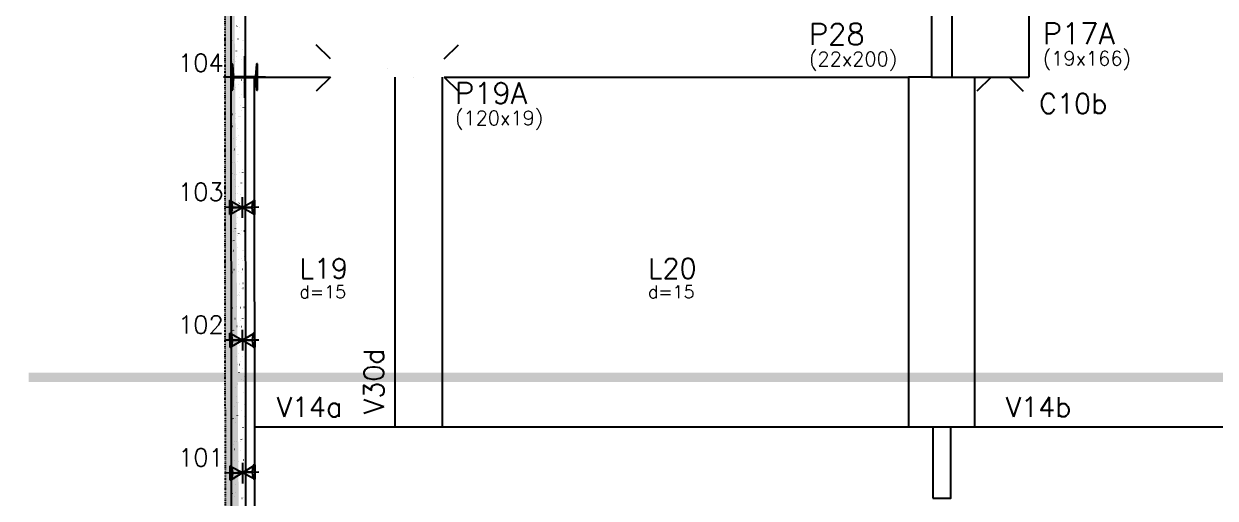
# Model space of a CAD drawing. Extents: x -40810 to 33675, y -2018 to 21213.
# Drawn here: x -6904 to -5647, y 10849 to 11349 of the extents above; entities that cross this region are included whole.
import ezdxf

# ---------------------------------------------------------------- set-up
doc = ezdxf.new("R2010")
doc.units = 0
doc.linetypes.add('ESTILO_TQS_0003', pattern=[1.5, 0.5, -0.4, 0.1, -0.5])
doc.layers.get('0').update_dxf_attribs({"color": 1, "lineweight": 9})
for name, color, linetype in [('1', 5, 'Continuous'), ('10', 7, 'Continuous'), ('12', 3, 'Continuous'), ('13', 7, 'Continuous'), ('133', 176, 'Continuous'), ('19', 5, 'Continuous'), ('24', 5, 'ESTILO_TQS_0003'), ('242', 3, 'Continuous'), ('4', 2, 'Continuous'), ('49', 20, 'Continuous'), ('51', 6, 'Continuous'), ('52', 21, 'Continuous'), ('6', 6, 'Continuous'), ('8', 5, 'Continuous'), ('9', 3, 'Continuous'), ('STEPHANIE', 6, 'Continuous')]:
    doc.layers.add(name, color=color, linetype=linetype)
doc.styles.get("Standard").update_dxf_attribs({"font": 'romans.shx', "width": 0.8})

# ---------------------------------------------------------------- blocks, each defined once
blk = doc.blocks.new('_H9EFD498501-010')
for p, q in [((189.32874, 3130.630084), (189.32874, 3130.630084)), ((189.32874, 3130.630084), (189.32874, 3130.630084)), ((189.32874, 3130.630084), (189.32874, 3130.630084)), ((196.295713, 3133.755308), (196.34137, 3133.81481)), ((198.978852, 3132.103629), (198.988641, 3132.177987)), ((189.338385, 3124.688342), (189.338385, 3124.688342)), ((189.348966, 3118.169773), (189.348966, 3118.169773)), ((189.348966, 3118.169773), (189.348966, 3118.169773)), ((189.349657, 3117.744163), (189.349657, 3117.744163)), ((190.040689, 3125.603602), (190.086346, 3125.663104)), ((191.541591, 3118.265505), (191.616519, 3118.268776)), ((191.789964, 3118.285166), (191.863187, 3118.301399)), ((197.388064, 3120.020395), (197.397853, 3120.094753)), ((201.656954, 3118.707151), (201.731883, 3118.710423)), ((203.530169, 3118.788938), (203.605098, 3118.792209)), ((195.723855, 3107.379473), (195.733645, 3107.453831)), ((201.876744, 3109.40296), (201.922401, 3109.462462)), ((189.370574, 3104.858243), (189.370574, 3104.858243)), ((189.370574, 3104.858243), (189.370574, 3104.858243)), ((189.370574, 3104.858243), (189.370574, 3104.858243)), ((189.381598, 3098.067063), (189.381598, 3098.067063)), ((189.381598, 3098.067063), (189.381598, 3098.067063)), ((189.381598, 3098.067063), (189.381598, 3098.067063)), ((189.389613, 3093.129413), (189.389613, 3093.129413)), ((189.389613, 3093.129413), (189.389613, 3093.129413)), ((189.48084, 3093.248303), (189.526497, 3093.307804)), ((190.369138, 3098.11018), (190.444066, 3098.113451)), ((191.877838, 3096.372131), (191.923495, 3096.431633)), ((192.242353, 3098.191966), (192.317282, 3098.195238)), ((192.867848, 3092.743012), (192.941071, 3092.759245)), ((194.235856, 3096.077001), (194.245646, 3096.15136)), ((195.621721, 3101.251255), (195.667378, 3101.310756)), ((201.08393, 3098.577998), (201.158859, 3098.581269)), ((189.391491, 3091.972322), (189.391491, 3091.972322)), ((192.645068, 3083.993767), (192.654858, 3084.068125)), ((189.412408, 3079.086402), (189.412408, 3079.086402)), ((189.412408, 3079.086402), (189.412408, 3079.086402)), ((189.414229, 3077.964353), (189.414229, 3077.964353)), ((189.414229, 3077.964353), (189.414229, 3077.964353)), ((189.562625, 3079.119704), (189.635847, 3079.135937)), ((189.796114, 3077.981026), (189.871042, 3077.984298)), ((190.98086, 3071.352845), (190.990649, 3071.427203)), ((195.061871, 3068.895955), (195.107528, 3068.955456)), ((197.458869, 3072.019784), (197.504526, 3072.079285)), ((199.911477, 3078.422673), (199.986406, 3078.425944)), ((201.202752, 3076.898907), (201.248409, 3076.958408)), ((201.784692, 3078.504459), (201.859621, 3078.507731)), ((203.197667, 3074.109314), (203.207457, 3074.183672)), ((189.433324, 3066.200481), (189.433324, 3066.200481)), ((189.433324, 3066.200481), (189.433324, 3066.200481)), ((189.433324, 3066.200481), (189.433324, 3066.200481)), ((189.44084, 3061.570485), (189.44084, 3061.570485)), ((189.44084, 3061.570485), (189.44084, 3061.570485)), ((189.443911, 3059.678562), (189.443911, 3059.678562)), ((189.443911, 3059.678562), (189.443911, 3059.678562)), ((189.443911, 3059.678562), (189.443911, 3059.678562)), ((189.44686, 3057.861643), (189.44686, 3057.861643)), ((189.492861, 3060.050374), (189.50265, 3060.124732)), ((190.284623, 3066.389209), (190.357845, 3066.405442)), ((190.496876, 3057.907488), (190.571805, 3057.910759)), ((193.945733, 3067.200858), (194.018955, 3067.217091)), ((199.338453, 3058.293519), (199.413382, 3058.296791)), ((201.533458, 3061.468392), (201.543248, 3061.54275)), ((189.454241, 3053.314561), (189.454241, 3053.314561)), ((189.454241, 3053.314561), (189.454241, 3053.314561)), ((190.640509, 3053.57755), (190.713731, 3053.593783)), ((200.04546, 3050.16592), (200.055249, 3050.240279)), ((200.642902, 3044.543607), (200.688559, 3044.603108)), ((203.0399, 3047.667436), (203.085558, 3047.726937)), ((189.475158, 3040.42864), (189.475158, 3040.42864)), ((189.475158, 3040.42864), (189.475158, 3040.42864)), ((189.475158, 3040.42864), (189.475158, 3040.42864)), ((189.479492, 3037.758933), (189.479492, 3037.758933)), ((189.479492, 3037.758933), (189.479492, 3037.758933)), ((189.479492, 3037.758933), (189.479492, 3037.758933)), ((189.492068, 3030.011556), (189.492068, 3030.011556)), ((189.492068, 3030.011556), (189.492068, 3030.011556)), ((189.492068, 3030.011556), (189.492068, 3030.011556)), ((190.643996, 3031.512778), (190.689653, 3031.57228)), ((191.362507, 3040.847055), (191.435729, 3040.863288)), ((194.387879, 3036.391901), (194.433536, 3036.451403)), ((195.023617, 3041.658704), (195.096839, 3041.674937)), ((198.166, 3038.138194), (198.240929, 3038.141466)), ((198.454672, 3038.082686), (198.464461, 3038.157044)), ((200.039215, 3038.219981), (200.114144, 3038.223252)), ((189.496075, 3027.54272), (189.496075, 3027.54272)), ((189.496075, 3027.54272), (189.496075, 3027.54272)), ((189.512123, 3017.656223), (189.512123, 3017.656223)), ((189.512123, 3017.656223), (189.512123, 3017.656223)), ((191.718393, 3028.035396), (191.791616, 3028.051629)), ((196.790463, 3025.441764), (196.800252, 3025.516122)), ((197.592976, 3018.009041), (197.667904, 3018.012312)), ((189.516992, 3014.656799), (189.516992, 3014.656799)), ((189.516992, 3014.656799), (189.516992, 3014.656799)), ((189.516992, 3014.656799), (189.516992, 3014.656799)), ((192.440391, 3015.304901), (192.513613, 3015.321134)), ((195.302464, 3014.139292), (195.312254, 3014.213651)), ((196.101501, 3016.116549), (196.174723, 3016.132782)), ((196.225027, 3007.16043), (196.270684, 3007.219932)), ((199.96891, 3012.039553), (200.014567, 3012.099055)), ((189.537909, 3001.770878), (189.537909, 3001.770878)), ((189.537909, 3001.770878), (189.537909, 3001.770878)), ((189.543295, 2998.452627), (189.543295, 2998.452627)), ((189.543295, 2998.452627), (189.543295, 2998.452627)), ((189.544755, 2997.553513), (189.544755, 2997.553513)), ((189.544755, 2997.553513), (189.544755, 2997.553513)), ((189.544755, 2997.553513), (189.544755, 2997.553513)), ((192.796277, 3002.493241), (192.8695, 3002.509474)), ((193.711676, 3002.056058), (193.721466, 3002.130417)), ((193.828029, 3004.036601), (193.873686, 3004.096103)), ((196.420523, 2997.853716), (196.495452, 2997.856987)), ((198.293738, 2997.935502), (198.368667, 2997.938773)), ((189.558826, 2988.884958), (189.558826, 2988.884958)), ((189.558826, 2988.884958), (189.558826, 2988.884958)), ((189.558826, 2988.884958), (189.558826, 2988.884958)), ((192.047467, 2989.415136), (192.057257, 2989.489495)), ((193.518275, 2989.762747), (193.591497, 2989.77898)), ((197.179385, 2990.574395), (197.252607, 2990.590628)), ((199.40906, 2979.684253), (199.454717, 2979.743755)), ((201.806058, 2982.808082), (201.851716, 2982.867584)), ((202.600066, 2979.530683), (202.609856, 2979.605041)), ((189.577386, 2977.450803), (189.577386, 2977.450803)), ((189.577386, 2977.450803), (189.577386, 2977.450803)), ((189.579742, 2975.999037), (189.579742, 2975.999037)), ((189.579742, 2975.999037), (189.579742, 2975.999037)), ((189.588286, 2970.735799), (189.588286, 2970.735799)), ((189.588286, 2970.735799), (189.588286, 2970.735799)), ((189.588286, 2970.735799), (189.588286, 2970.735799)), ((189.594523, 2966.893699), (189.594523, 2966.893699)), ((190.559469, 2978.112665), (190.569258, 2978.187023)), ((193.154037, 2971.532548), (193.199694, 2971.592049)), ((193.874162, 2976.951087), (193.947384, 2976.96732)), ((195.847499, 2977.724562), (195.922427, 2977.727834)), ((201.112068, 2968.228211), (201.121857, 2968.30257)), ((189.600659, 2963.113117), (189.600659, 2963.113117)), ((189.600659, 2963.113117), (189.600659, 2963.113117)), ((189.600659, 2963.113117), (189.600659, 2963.113117)), ((189.610017, 2957.348093), (189.610017, 2957.348093)), ((189.610017, 2957.348093), (189.610017, 2957.348093)), ((189.610017, 2957.348093), (189.610017, 2957.348093)), ((194.596159, 2964.220593), (194.669381, 2964.236825)), ((194.675046, 2957.569237), (194.749974, 2957.572509)), ((196.548261, 2957.651023), (196.62319, 2957.654295)), ((198.257269, 2965.032241), (198.330491, 2965.048474)), ((199.52128, 2956.144977), (199.531069, 2956.219336)), ((189.621576, 2950.227196), (189.621576, 2950.227196)), ((189.621576, 2950.227196), (189.621576, 2950.227196)), ((194.952046, 2951.408933), (195.025268, 2951.425166)), ((194.991185, 2942.301077), (195.036842, 2942.360578)), ((197.857071, 2943.504055), (197.86686, 2943.578414)), ((198.735068, 2947.1802), (198.780725, 2947.239701)), ((189.642493, 2937.341276), (189.642493, 2937.341276)), ((189.642493, 2937.341276), (189.642493, 2937.341276)), ((189.642493, 2937.341276), (189.642493, 2937.341276)), ((189.642649, 2937.245383), (189.642649, 2937.245383)), ((189.642649, 2937.245383), (189.642649, 2937.245383)), ((189.64575, 2935.33477), (189.64575, 2935.33477)), ((189.64575, 2935.33477), (189.64575, 2935.33477)), ((192.594187, 2939.177248), (192.639844, 2939.23675)), ((194.102022, 2937.440084), (194.17695, 2937.443355)), ((195.674043, 2938.678438), (195.747266, 2938.694671)), ((196.369072, 2932.201584), (196.378862, 2932.275942)), ((199.335153, 2939.490087), (199.408376, 2939.50632)), ((204.217385, 2937.88173), (204.236198, 2937.882551)), ((189.66341, 2924.455355), (189.66341, 2924.455355)), ((189.66341, 2924.455355), (189.66341, 2924.455355)), ((189.67528, 2917.142673), (189.67528, 2917.142673)), ((189.67528, 2917.142673), (189.67528, 2917.142673)), ((189.67528, 2917.142673), (189.67528, 2917.142673)), ((192.929569, 2917.284759), (193.004497, 2917.28803)), ((194.778284, 2920.11835), (194.788074, 2920.192708)), ((194.802784, 2917.366545), (194.877713, 2917.369816)), ((196.02993, 2925.866779), (196.103152, 2925.883012)), ((200.572217, 2917.948729), (200.617874, 2918.00823)), ((203.644361, 2917.752577), (203.71929, 2917.755848)), ((189.684327, 2911.569435), (189.684327, 2911.569435)), ((189.684327, 2911.569435), (189.684327, 2911.569435)), ((189.684327, 2911.569435), (189.684327, 2911.569435)), ((191.920195, 2906.673195), (191.965852, 2906.732696)), ((193.114075, 2907.477428), (193.123865, 2907.551786)), ((196.751928, 2913.136284), (196.82515, 2913.152517)), ((198.175218, 2914.8249), (198.220876, 2914.884402)), ((200.413038, 2913.947933), (200.48626, 2913.964166)), ((189.696978, 2903.775842), (189.696978, 2903.775842)), ((189.705244, 2898.683514), (189.705244, 2898.683514)), ((189.705244, 2898.683514), (189.705244, 2898.683514)), ((189.707912, 2897.039963), (189.707912, 2897.039963)), ((189.707912, 2897.039963), (189.707912, 2897.039963)), ((191.626077, 2896.174956), (191.635866, 2896.249314)), ((192.356545, 2897.155605), (192.431473, 2897.158877)), ((197.107814, 2900.324625), (197.181036, 2900.340858)), ((202.471908, 2897.597251), (202.546837, 2897.600523)), ((203.666674, 2897.592974), (203.676464, 2897.667332)), ((189.726161, 2885.797594), (189.726161, 2885.797594)), ((189.726161, 2885.797594), (189.726161, 2885.797594)), ((189.726161, 2885.797594), (189.726161, 2885.797594)), ((189.732661, 2881.793035), (189.732661, 2881.793035)), ((189.732661, 2881.793035), (189.732661, 2881.793035)), ((190.035289, 2884.091722), (190.045078, 2884.16608)), ((197.501226, 2882.320847), (197.546883, 2882.380348)), ((197.829812, 2887.59413), (197.903034, 2887.610363)), ((201.490922, 2888.405778), (201.564144, 2888.422011)), ((202.178676, 2886.290503), (202.188465, 2886.364861)), ((203.75625, 2890.472552), (203.801907, 2890.532054)), ((189.740543, 2876.937253), (189.740543, 2876.937253)), ((189.740543, 2876.937253), (189.740543, 2876.937253)), ((189.740543, 2876.937253), (189.740543, 2876.937253)), ((189.747077, 2872.911673), (189.747077, 2872.911673)), ((189.747077, 2872.911673), (189.747077, 2872.911673)), ((189.748205, 2872.216913), (189.748205, 2872.216913)), ((189.748205, 2872.216913), (189.748205, 2872.216913)), ((191.184092, 2877.00028), (191.25902, 2877.003552)), ((191.360345, 2874.317895), (191.406002, 2874.377396)), ((193.057307, 2877.082066), (193.132236, 2877.085338)), ((193.757343, 2877.441723), (193.803, 2877.501225)), ((198.185698, 2874.78247), (198.25892, 2874.798703)), ((200.587888, 2874.207268), (200.597677, 2874.281627)), ((201.898884, 2877.468098), (201.973813, 2877.471369)), ((189.767994, 2860.025753), (189.767994, 2860.025753)), ((189.767994, 2860.025753), (189.767994, 2860.025753)), ((189.767994, 2860.025753), (189.767994, 2860.025753)), ((189.773174, 2856.834543), (189.773174, 2856.834543)), ((189.773174, 2856.834543), (189.773174, 2856.834543)), ((190.611068, 2856.871127), (190.685996, 2856.874398)), ((198.907696, 2862.051976), (198.980918, 2862.068209)), ((198.923679, 2861.566346), (198.933468, 2861.640705)), ((200.726431, 2857.312773), (200.80136, 2857.316044)), ((202.568806, 2862.863624), (202.642028, 2862.879857)), ((202.599646, 2857.394559), (202.674575, 2857.397831)), ((203.082257, 2857.968499), (203.127914, 2858.028)), ((189.788911, 2847.139832), (189.788911, 2847.139832)), ((189.788911, 2847.139832), (189.788911, 2847.139832)), ((190.686353, 2841.813841), (190.73201, 2841.873343)), ((196.941376, 2849.965547), (196.987034, 2850.025048)), ((197.43568, 2850.263875), (197.44547, 2850.338233)), ((199.263582, 2849.240316), (199.336805, 2849.256549)), ((199.338375, 2853.089376), (199.384032, 2853.148877)), ((189.799433, 2840.657984), (189.799433, 2840.657984)), ((189.805806, 2836.731833), (189.805806, 2836.731833)), ((189.809828, 2834.253912), (189.809828, 2834.253912)), ((189.809828, 2834.253912), (189.809828, 2834.253912)), ((189.809828, 2834.253912), (189.809828, 2834.253912)), ((191.31183, 2836.797588), (191.386759, 2836.800859)), ((195.844892, 2838.180641), (195.854682, 2838.254999)), ((199.98558, 2836.509821), (200.058802, 2836.526054)), ((200.153407, 2837.183619), (200.228336, 2837.186891)), ((203.64669, 2837.32147), (203.719912, 2837.337703)), ((189.830745, 2821.367991), (189.830745, 2821.367991)), ((189.830745, 2821.367991), (189.830745, 2821.367991)), ((189.838437, 2816.629123), (189.838437, 2816.629123)), ((189.838437, 2816.629123), (189.838437, 2816.629123)), ((189.838437, 2816.629123), (189.838437, 2816.629123)), ((194.180683, 2825.539719), (194.190473, 2825.614077)), ((196.267384, 2817.461493), (196.313041, 2817.520995)), ((198.980954, 2817.028294), (199.055883, 2817.031566)), ((200.341467, 2823.698162), (200.414689, 2823.714395)), ((200.854169, 2817.110081), (200.929098, 2817.113352)), ((202.522408, 2825.613199), (202.568065, 2825.6727)), ((189.85066, 2809.099056), (189.85066, 2809.099056)), ((189.85066, 2809.099056), (189.85066, 2809.099056)), ((189.851662, 2808.48207), (189.851662, 2808.48207)), ((189.851662, 2808.48207), (189.851662, 2808.48207)), ((189.851662, 2808.48207), (189.851662, 2808.48207)), ((190.126503, 2809.458541), (190.17216, 2809.518043)), ((192.523501, 2812.58237), (192.569158, 2812.641872)), ((192.692685, 2814.237247), (192.702474, 2814.311606)), ((201.063464, 2810.967667), (201.136686, 2810.9839)), ((203.245283, 2804.352794), (203.255073, 2804.427152)), ((189.871068, 2796.526414), (189.871068, 2796.526414)), ((189.871068, 2796.526414), (189.871068, 2796.526414)), ((189.872579, 2795.59615), (189.872579, 2795.59615)), ((189.872579, 2795.59615), (189.872579, 2795.59615)), ((189.877036, 2792.850271), (189.877036, 2792.850271)), ((189.877036, 2792.850271), (189.877036, 2792.850271)), ((191.101897, 2802.154013), (191.111686, 2802.228372)), ((198.40793, 2796.899141), (198.482859, 2796.902412)), ((201.419351, 2798.156008), (201.492573, 2798.172241)), ((201.654495, 2792.26956), (201.664285, 2792.343918)), ((201.848415, 2793.109145), (201.894073, 2793.168647)), ((189.893495, 2782.710229), (189.893495, 2782.710229)), ((189.893495, 2782.710229), (189.893495, 2782.710229)), ((189.893495, 2782.710229), (189.893495, 2782.710229)), ((195.707535, 2785.106193), (195.753192, 2785.165695)), ((198.104533, 2788.230022), (198.15019, 2788.289524)), ((199.990286, 2779.628638), (200.000076, 2779.702996)), ((202.141348, 2785.425513), (202.214571, 2785.441746)), ((189.901888, 2777.540127), (189.901888, 2777.540127)), ((189.901888, 2777.540127), (189.901888, 2777.540127)), ((189.9037, 2776.423704), (189.9037, 2776.423704)), ((189.9037, 2776.423704), (189.9037, 2776.423704)), ((189.9037, 2776.423704), (189.9037, 2776.423704)), ((189.914412, 2769.824309), (189.914412, 2769.824309)), ((189.914412, 2769.824309), (189.914412, 2769.824309)), ((197.235477, 2776.743816), (197.310406, 2776.747087)), ((198.502288, 2768.326166), (198.512077, 2768.400525)), ((199.108692, 2776.825602), (199.183621, 2776.828874)), ((202.497235, 2772.613853), (202.570457, 2772.630086)), ((189.935329, 2756.938388), (189.935329, 2756.938388)), ((189.935329, 2756.938388), (189.935329, 2756.938388)), ((189.935329, 2756.938388), (189.935329, 2756.938388)), ((189.936331, 2756.320994), (189.936331, 2756.320994)), ((189.936331, 2756.320994), (189.936331, 2756.320994)), ((196.662453, 2756.614662), (196.737381, 2756.617934)), ((196.9115, 2756.242932), (196.921289, 2756.31729)), ((201.288566, 2760.753845), (201.334223, 2760.813347)), ((203.219232, 2759.883359), (203.292455, 2759.899592)), ((203.685564, 2763.877674), (203.731221, 2763.937176)), ((189.953115, 2745.981198), (189.953115, 2745.981198)), ((189.953115, 2745.981198), (189.953115, 2745.981198)), ((189.953115, 2745.981198), (189.953115, 2745.981198)), ((189.956246, 2744.052468), (189.956246, 2744.052468)), ((190.395123, 2744.149764), (190.468345, 2744.165997)), ((191.289659, 2747.723017), (191.335317, 2747.782518)), ((195.033542, 2752.60214), (195.079199, 2752.661641)), ((195.247291, 2743.60201), (195.25708, 2743.676368)), ((203.575119, 2747.071699), (203.648341, 2747.087932)), ((189.968963, 2736.218284), (189.968963, 2736.218284)), ((189.968963, 2736.218284), (189.968963, 2736.218284)), ((189.968963, 2736.218284), (189.968963, 2736.218284)), ((189.977163, 2731.166547), (189.977163, 2731.166547)), ((189.977163, 2731.166547), (189.977163, 2731.166547)), ((189.977163, 2731.166547), (189.977163, 2731.166547)), ((193.759292, 2732.299539), (193.769082, 2732.373897)), ((195.49, 2736.459337), (195.564929, 2736.462609)), ((197.363215, 2736.541124), (197.438144, 2736.544395)), ((200.614574, 2728.249792), (200.660231, 2728.309293)), ((204.297117, 2734.341205), (204.370339, 2734.357438)), ((189.99808, 2718.280627), (189.99808, 2718.280627)), ((190.001594, 2716.115574), (190.001594, 2716.115574)), ((190.001594, 2716.115574), (190.001594, 2716.115574)), ((191.473007, 2718.60761), (191.546229, 2718.623843)), ((192.168504, 2720.216304), (192.178294, 2720.290663)), ((194.473693, 2720.24684), (194.51935, 2720.306342)), ((194.916976, 2716.330184), (194.991904, 2716.333455)), ((196.870691, 2723.370669), (196.916348, 2723.43017)), ((204.311891, 2722.415085), (204.321681, 2722.489444)), ((190.004343, 2714.42227), (190.004343, 2714.42227)), ((190.004343, 2714.42227), (190.004343, 2714.42227)), ((190.018997, 2705.394706), (190.018997, 2705.394706)), ((190.018997, 2705.394706), (190.018997, 2705.394706)), ((190.018997, 2705.394706), (190.018997, 2705.394706)), ((190.021411, 2703.907508), (190.021411, 2703.907508)), ((190.504295, 2707.575382), (190.514085, 2707.649741)), ((202.721103, 2710.331851), (202.730893, 2710.406209)), ((190.034225, 2696.012864), (190.034225, 2696.012864)), ((190.034225, 2696.012864), (190.034225, 2696.012864)), ((190.034225, 2696.012864), (190.034225, 2696.012864)), ((190.039913, 2692.508786), (190.039913, 2692.508786)), ((192.550891, 2693.065456), (192.624113, 2693.081689)), ((193.744523, 2696.174859), (193.819451, 2696.17813)), ((195.617738, 2696.256645), (195.692667, 2696.259917)), ((200.054724, 2695.894492), (200.100381, 2695.953994)), ((201.056894, 2697.690929), (201.066684, 2697.765287)), ((202.451722, 2699.018321), (202.497379, 2699.077822)), ((204.459315, 2696.642677), (204.534244, 2696.645948)), ((190.05557, 2682.863341), (190.05557, 2682.863341)), ((190.05557, 2682.863341), (190.05557, 2682.863341)), ((190.05557, 2682.863341), (190.05557, 2682.863341)), ((190.055817, 2682.863663), (190.101475, 2682.923165)), ((190.06083, 2679.622865), (190.06083, 2679.622865)), ((190.06083, 2679.622865), (190.06083, 2679.622865)), ((190.06083, 2679.622865), (190.06083, 2679.622865)), ((193.7997, 2687.742787), (193.845357, 2687.802288)), ((199.568896, 2686.388458), (199.578685, 2686.462816)), ((190.066857, 2675.910154), (190.066857, 2675.910154)), ((190.066857, 2675.910154), (190.066857, 2675.910154)), ((190.081747, 2666.736945), (190.081747, 2666.736945)), ((193.171499, 2676.045705), (193.246427, 2676.048977)), ((193.628775, 2667.523302), (193.701998, 2667.539535)), ((197.978108, 2674.305223), (197.987897, 2674.379582)), ((203.286862, 2676.487352), (203.361791, 2676.490623)), ((190.099488, 2655.807444), (190.099488, 2655.807444)), ((190.099488, 2655.807444), (190.099488, 2655.807444)), ((190.099488, 2655.807444), (190.099488, 2655.807444)), ((190.102664, 2653.851024), (190.102664, 2653.851024)), ((190.102664, 2653.851024), (190.102664, 2653.851024)), ((190.323552, 2653.899994), (190.396774, 2653.916227)), ((191.999046, 2655.89038), (192.073974, 2655.893652)), ((193.239851, 2655.387487), (193.285508, 2655.446988)), ((193.872261, 2655.972167), (193.94719, 2655.975438)), ((195.636849, 2658.511316), (195.682506, 2658.570817)), ((196.313899, 2661.664301), (196.323688, 2661.73866)), ((199.380732, 2663.390439), (199.426389, 2663.44994)), ((202.713838, 2656.358198), (202.788767, 2656.36147)), ((190.106798, 2651.304413), (190.106798, 2651.304413)), ((190.106798, 2651.304413), (190.106798, 2651.304413)), ((190.123581, 2640.965104), (190.123581, 2640.965104)), ((190.123581, 2640.965104), (190.123581, 2640.965104)), ((190.123581, 2640.965104), (190.123581, 2640.965104)), ((191.04555, 2641.169499), (191.118772, 2641.185732)), ((194.70666, 2641.981148), (194.779882, 2641.997381)), ((194.8259, 2650.36183), (194.83569, 2650.436188)), ((193.235112, 2638.278596), (193.244902, 2638.352954)), ((201.541385, 2636.202873), (201.616314, 2636.206145)), ((203.4146, 2636.284659), (203.489529, 2636.287931))]:
    blk.add_line(p, q)

msp = doc.modelspace()

# ---------------------------------------------------------------- linework, layer by layer
at = {"layer": '1'}
for p, q in [((-6660.246, 10057.113), (-6660.951, 11292.613)), ((-6660.951, 11292.613), (-6580.753, 11292.613))]:
    msp.add_line(p, q, dxfattribs=at)
for points in [[(-5843.753, 11492.613), (-5843.753, 11292.613)], [(-6512.753, 11292.613), (-6512.753, 10923.613)], [(-6492.753, 11292.613), (-6492.753, 11292.613)], [(-6462.753, 10923.613), (-6462.753, 11292.613)], [(-6460.753, 11292.613), (-5970.753, 11292.613)], [(-5970.753, 11292.613), (-5970.753, 10923.613)], [(-5946.753, 11292.613), (-5970.753, 11292.613)], [(-5924.753, 11292.613), (-5900.753, 11292.613)], [(-5900.753, 10923.613), (-5900.753, 11292.613)], [(-5900.753, 11292.613), (-5864.753, 11292.613)], [(-5864.753, 11292.613), (-5843.753, 11292.613)], [(-6512.753, 10923.613), (-6660.74, 10923.613)], [(-5945.253, 10923.613), (-6512.753, 10923.613)], [(-5214.753, 10923.613), (-5926.253, 10923.613)]]:
    msp.add_lwpolyline(points, dxfattribs=at)
at = {"layer": '133'}
msp.add_solid([(-6659.253, 8645.339), (-6693.717, 12755.699), (-6689.314, 8632.929)], dxfattribs=at)
at = {"layer": '24'}
msp.add_line((-6690.31, 8632.934), (-6692.62, 12293.615), dxfattribs=at)
at = {"layer": '242'}
msp.add_line((-6520.753, 11302.113), (-6520.753, 11302.113), dxfattribs=at)
at = {"layer": '4'}
for points in [[(-5946.753, 11292.613), (-5924.753, 11292.613), (-5924.753, 11492.613), (-5946.753, 11492.613), (-5946.753, 11292.613)], [(-5945.253, 10848.613), (-5926.253, 10848.613), (-5926.253, 10923.613), (-5945.253, 10923.613), (-5945.253, 10848.613)]]:
    msp.add_lwpolyline(points, dxfattribs=at)
at = {"layer": '49'}
for p, q in [((-6684.315, 8635.009), (-6685.835, 11717.534)), ((-6670.835, 11717.542), (-6670.013, 10050.633))]:
    msp.add_line(p, q, dxfattribs=at)
at = {"layer": '51'}
for p, q in [((-6671.463, 11314.688), (-6671.463, 11270.538)), ((-6684.526, 11306.387), (-6685.218, 11306.387)), ((-6685.218, 11306.387), (-6685.218, 11278.84)), ((-6682.992, 11293.399), (-6683.968, 11305.944)), ((-6658.957, 11305.944), (-6659.933, 11293.399)), ((-6657.708, 11306.387), (-6658.399, 11306.387)), ((-6657.708, 11278.84), (-6657.708, 11306.387)), ((-6649.388, 11292.613), (-6693.538, 11292.613)), ((-6649.388, 11292.613), (-6693.538, 11292.613)), ((-6683.968, 11279.283), (-6682.992, 11291.791)), ((-6682.435, 11292.234), (-6660.492, 11292.234)), ((-6660.492, 11292.956), (-6682.434, 11292.956)), ((-6659.933, 11291.791), (-6658.957, 11279.283)), ((-6685.218, 11278.84), (-6684.526, 11278.84)), ((-6658.399, 11278.84), (-6657.708, 11278.84)), ((-6673.951, 11166.101), (-6673.853, 11144.283)), ((-6656.553, 11155.27), (-6691.251, 11155.114)), ((-6686.935, 11162.634), (-6686.181, 11162.637)), ((-6686.868, 11147.634), (-6686.935, 11162.634)), ((-6685.571, 11162.157), (-6684.478, 11156.021)), ((-6684.471, 11154.268), (-6685.507, 11148.123)), ((-6685.504, 11161.784), (-6662.3, 11148.601)), ((-6685.444, 11148.497), (-6662.359, 11161.888)), ((-6683.869, 11155.541), (-6663.94, 11155.631)), ((-6663.936, 11154.844), (-6683.864, 11154.754)), ((-6663.333, 11156.116), (-6662.296, 11162.262)), ((-6662.233, 11148.228), (-6663.325, 11154.363)), ((-6661.69, 11162.747), (-6660.936, 11162.751)), ((-6660.936, 11162.751), (-6660.868, 11147.751)), ((-6686.114, 11147.637), (-6686.868, 11147.634)), ((-6660.868, 11147.751), (-6661.622, 11147.748)), ((-6673.863, 11026.101), (-6673.764, 11004.284)), ((-6656.465, 11015.27), (-6691.162, 11015.114)), ((-6686.847, 11022.634), (-6686.093, 11022.637)), ((-6686.78, 11007.634), (-6686.847, 11022.634)), ((-6685.482, 11022.157), (-6684.39, 11016.021)), ((-6684.382, 11014.268), (-6685.419, 11008.123)), ((-6685.416, 11021.784), (-6662.211, 11008.601)), ((-6685.356, 11008.497), (-6662.271, 11021.888)), ((-6683.78, 11015.541), (-6663.851, 11015.631)), ((-6663.848, 11014.844), (-6683.776, 11014.754)), ((-6663.245, 11016.116), (-6662.208, 11022.262)), ((-6662.145, 11008.228), (-6663.237, 11014.364)), ((-6661.601, 11022.747), (-6660.847, 11022.751)), ((-6660.847, 11022.751), (-6660.78, 11007.751)), ((-6686.026, 11007.637), (-6686.78, 11007.634)), ((-6660.78, 11007.751), (-6661.534, 11007.748)), ((-6656.377, 10876.27), (-6691.074, 10875.114)), ((-6686.759, 10882.634), (-6686.005, 10882.637)), ((-6686.691, 10867.634), (-6686.759, 10882.634)), ((-6685.394, 10882.157), (-6684.302, 10876.021)), ((-6685.328, 10881.784), (-6662.123, 10869.601)), ((-6685.268, 10868.497), (-6662.183, 10882.888)), ((-6683.692, 10875.541), (-6663.763, 10876.631)), ((-6663.759, 10875.844), (-6683.687, 10874.754)), ((-6673.774, 10886.101), (-6673.676, 10864.284)), ((-6663.157, 10877.116), (-6662.12, 10883.262)), ((-6662.057, 10869.228), (-6663.149, 10875.364)), ((-6661.513, 10883.747), (-6660.759, 10883.751)), ((-6660.759, 10883.751), (-6660.692, 10868.751)), ((-6685.937, 10867.637), (-6686.691, 10867.634)), ((-6684.294, 10874.268), (-6685.331, 10868.123)), ((-6660.692, 10868.751), (-6661.446, 10868.748))]:
    msp.add_line(p, q, dxfattribs=at)
for centre, radius, start, end in [((-6684.526, 11305.814), 0.573, 13.138774, 90), ((-6658.399, 11305.814), 0.573, 90, 166.861226), ((-6682.434, 11293.529), 0.573, 193.138774, 270), ((-6682.434, 11291.661), 0.573, 89.895004, 166.861148), ((-6660.492, 11293.529), 0.573, 270, 346.861226), ((-6660.492, 11291.661), 0.573, 13.138774, 90), ((-6684.526, 11279.413), 0.573, 270, 346.861226), ((-6658.399, 11279.413), 0.573, 193.138774, 270), ((-6686.179, 11162.012), 0.625, 13.396504, 90.257729), ((-6683.87, 11156.166), 0.625, 193.396581, 270.362725), ((-6683.861, 11154.129), 0.625, 90.257729, 167.118955), ((-6663.942, 11156.256), 0.625, 270.257729, 347.118955), ((-6663.933, 11154.219), 0.625, 13.396504, 90.257729), ((-6661.687, 11162.122), 0.625, 90.257729, 167.118955), ((-6686.117, 11148.262), 0.625, 270.257729, 347.118955), ((-6661.625, 11148.373), 0.625, 193.396504, 270.257729), ((-6686.09, 11022.012), 0.625, 13.396504, 90.257729), ((-6683.782, 11016.166), 0.625, 193.396581, 270.362725), ((-6683.773, 11014.129), 0.625, 90.257729, 167.118955), ((-6663.854, 11016.256), 0.625, 270.257729, 347.118955), ((-6663.845, 11014.219), 0.625, 13.396504, 90.257729), ((-6661.599, 11022.122), 0.625, 90.257729, 167.118955), ((-6686.028, 11008.262), 0.625, 270.257729, 347.118955), ((-6661.537, 11008.373), 0.625, 193.396504, 270.257729), ((-6686.002, 10882.012), 0.625, 13.396504, 90.257729), ((-6683.694, 10876.166), 0.625, 193.396581, 270.362725), ((-6683.685, 10874.129), 0.625, 90.257729, 167.118955), ((-6663.766, 10877.256), 0.625, 270.257729, 347.118955), ((-6663.757, 10875.219), 0.625, 13.396504, 90.257729), ((-6661.51, 10883.122), 0.625, 90.257729, 167.118955), ((-6685.94, 10868.262), 0.625, 270.257729, 347.118955), ((-6661.449, 10869.373), 0.625, 193.396504, 270.257729)]:
    msp.add_arc(centre, radius, start, end, dxfattribs=at)
at = {"layer": '6'}
for p, q in [((-6580.753, 11311.613), (-6595.753, 11326.613)), ((-6460.753, 11311.613), (-6445.753, 11326.613)), ((-6580.753, 11292.613), (-6595.753, 11277.613)), ((-6460.753, 11292.613), (-6445.753, 11277.613)), ((-5883.753, 11292.613), (-5898.753, 11277.613)), ((-5864.753, 11292.613), (-5849.753, 11277.613))]:
    msp.add_line(p, q, dxfattribs=at)
at = {"layer": 'STEPHANIE', "linetype": 'Continuous', "const_width": 10}
msp.add_lwpolyline([(-6899.403, 10976.125), (-4178.727, 10976.125), (-4178.727, 10609.85), (-3635.661, 10609.85), (-3635.661, 10920.999), (-2643.32, 10920.999)], dxfattribs=at)

# ---------------------------------------------------------------- block references
at = {"layer": '19'}
msp.add_blockref('_H9EFD498501-010', (-6875.753, 8212.613), dxfattribs=at)

# ---------------------------------------------------------------- texts
at = {"layer": '10'}
for s, p in [('L19', (-6613.62, 11080.404)), ('L20', (-6245.799, 11080.404))]:
    msp.add_text(s, height=21, dxfattribs=at).set_placement(p)
at = {"layer": '12'}
for s, p in [('(22x200)', (-6075.949, 11304.186)), ('(19x166)', (-5829.261, 11304.73)), ('(120x19)', (-6449.503, 11241.988))]:
    msp.add_text(s, height=15, dxfattribs=at).set_placement(p)
at = {"layer": '13'}
for p in [(-6613.62, 11059.509), (-6245.799, 11059.509)]:
    msp.add_text('d=15', height=13.5, dxfattribs=at).set_placement(p)
at = {"layer": '52'}
for s, p in [('104', (-6741.771, 11298.221)), ('103', (-6741.771, 11162.197)), ('102', (-6741.682, 11022.197)), ('101', (-6741.594, 10882.197))]:
    msp.add_text(s, height=18.75, dxfattribs=at).set_placement(p)
at = {"layer": '8'}
for s, p in [('C10b', (-5833.068, 11254.074)), ('V14a', (-6637.723, 10934.318)), ('V14b', (-5868.297, 10934.318))]:
    msp.add_text(s, height=21, dxfattribs=at).set_placement(p)
msp.add_text('V30d', height=21, rotation=90, dxfattribs=at).set_placement((-6524.593, 10937.322))
at = {"layer": '9'}
for s, p in [('P28', (-6075.949, 11326.686)), ('P17A', (-5829.261, 11327.23)), ('P19A', (-6449.503, 11264.488))]:
    msp.add_text(s, height=22.5, dxfattribs=at).set_placement(p)

doc.saveas('drawing.dxf')
